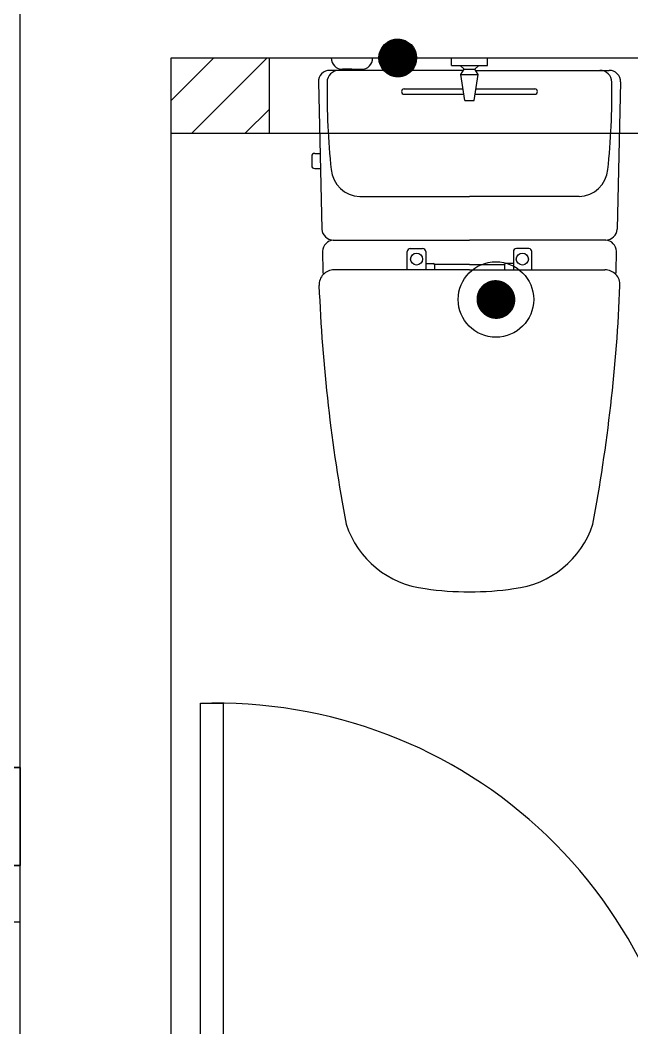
# Model space of a CAD drawing. Header units: inches. Extents: x 4374 to 164780, y 597 to 50243.
# Drawn here: x 120516 to 121326, y 26922 to 28257 of the extents above; entities that cross this region are included whole.
import ezdxf

# ---------------------------------------------------------------- set-up
doc = ezdxf.new("R2010")
doc.units = ezdxf.units.IN
doc.header["$LTSCALE"] = 50
doc.header["$MEASUREMENT"] = 0
doc.linetypes.add('HIDDEN', pattern=[0.375, 0.25, -0.125])
for name, color, linetype in [('03-WAL NEW', 3, 'Continuous'), ('06-FUR', 6, 'Continuous'), ('_LIBR', 4, 'Continuous'), ('fin', 5, 'Continuous'), ('HL', 6, 'HIDDEN'), ('Layer 1', 7, 'Continuous'), ('도면층2', 2, 'Continuous'), ('도면층8', 8, 'Continuous')]:
    doc.layers.add(name, color=color, linetype=linetype)

# ---------------------------------------------------------------- blocks, each defined once
blk = doc.blocks.new('GSTERT')
h = blk.add_hatch()
h.set_pattern_fill('ANSI31', color=8)
h.set_pattern_definition([(45, (-6159.0859, -24035.54319), (-0.08838834765, 0.08838834765), [])])
edge = h.paths.add_edge_path()
edge.add_arc((-37698.5, -15873.3), 25, 0, 360)
h = blk.add_hatch()
h.set_pattern_fill('ANSI31', color=8)
h.set_pattern_definition([(45, (-6029.0859, -24355.54319), (-0.08838834765, 0.08838834765), [])])
edge = h.paths.add_edge_path()
edge.add_arc((-37568.5, -16193.3), 25, 0, 360)
at = {"color": 8}
for centre, radius in [((-37698.5, -15873.3), 25), ((-37568.5, -16193.3), 50)]:
    blk.add_circle(centre, radius, dxfattribs=at)
at = {"layer": '03-WAL NEW', "color": 8, "linetype": 'Continuous'}
for p, q in [((-37998.5, -15929.6), (-37942.2, -15873.3)), ((-37971.5, -15973.3), (-37871.5, -15873.3)), ((-37900.8, -15973.3), (-37868.5, -15941))]:
    blk.add_line(p, q, dxfattribs=at)
at = {"layer": '03-WAL NEW', "color": 8}
for p, q in [((-37998.5, -15873.3), (-35848.5, -15873.3)), ((-37998.5, -15973.3), (-37998.5, -15873.3)), ((-37998.5, -15973.3), (-37998.5, -15873.3)), ((-37868.5, -15973.3), (-37868.5, -15873.3)), ((-35848.5, -15973.3), (-37998.5, -15973.3))]:
    blk.add_line(p, q, dxfattribs=at)
at = {"layer": '_LIBR', "color": 8, "linetype": 'Continuous'}
for p, q in [((-37959.5, -17380.3), (-37959.5, -16728.3)), ((-37959.5, -16728.3), (-37929.5, -16728.3)), ((-37929.5, -16728.3), (-37929.5, -17380.3))]:
    blk.add_line(p, q, dxfattribs=at)
blk.add_arc((-37937, -17357.9), 629.6, 358.7804, 90.6825, dxfattribs=at)
at = {"layer": 'fin', "color": 8}
for p, q in [((-37759.2, -15888.3), (-37771.7, -15888.3)), ((-37759.2, -15888.3), (-37746.7, -15888.3)), ((-37776.1, -15889.7), (-37788.5, -15889.7)), ((-37611.4, -15889.7), (-37776.1, -15889.7)), ((-37595.5, -15889.7), (-37430.9, -15889.7)), ((-37430.9, -15889.7), (-37418.5, -15889.7)), ((-37803.5, -15905.1), (-37798.8, -16100.1)), ((-37403.5, -15905.1), (-37408.1, -16100.1)), ((-37748.7, -16056.9), (-37603.5, -16056.9)), ((-37458.2, -16056.9), (-37603.5, -16056.9)), ((-37783.8, -16114.7), (-37603.5, -16114.7)), ((-37423.1, -16114.7), (-37603.5, -16114.7)), ((-37603.5, -16154), (-37782.7, -16154)), ((-37603.5, -16154), (-37424.2, -16154))]:
    blk.add_line(p, q, dxfattribs=at)
for centre, radius, start, end in [((-37771.7, -15873.3), 15, 180, 270), ((-37746.7, -15873.3), 15, 270, 0), ((-37788.5, -15904.7), 15, 90, 181.3651), ((-37776.1, -15905.7), 16, 90, 179.3116), ((-37430.9, -15905.7), 16, 0.6884, 90), ((-37418.5, -15904.7), 15, 358.6349, 90), ((-36792.1, -15917.6), 1000, 179.3116, 185.9437), ((-38414.8, -15917.6), 1000, 354.0563, 0.6884), ((-37747, -16017), 40, 185.9437, 267.5129), ((-37460, -16017), 40, 272.4871, 354.0563), ((-37783.8, -16099.7), 15, 181.3651, 270), ((-37423.1, -16099.7), 15, 270, 358.6349), ((-37782.5, -16130.4), 15.8, 94.8211, 176.3863), ((-37424.4, -16130.4), 15.8, 3.6137, 85.1789), ((-35598.7, -16085), 2200, 181.1574, 181.963), ((-39608.3, -16085), 2200, 358.037, 358.8426), ((-37782.7, -16174), 20, 90, 182.3333), ((-37424.2, -16174), 20, 357.6667, 90), ((-35598.7, -16085), 2205.9, 182.3333, 190.6081), ((-39608.3, -16085), 2205.9, 349.3919, 357.6667), ((-37647.7, -16451.7), 125.5, 198.2964, 263.4241), ((-37559.2, -16451.7), 125.5, 276.5759, 341.7036), ((-37603.5, -16174.7), 405.9, 261.6993, 270), ((-37603.5, -16174.7), 405.9, 270, 278.3007)]:
    blk.add_arc(centre, radius, start, end, dxfattribs=at)
at = {"layer": 'HL', "color": 8, "linetype": 'Continuous'}
for p, q in [((-37627.5, -15883.3), (-37627.5, -15873.3)), ((-37579.5, -15883.3), (-37579.5, -15873.3)), ((-37627.5, -15883.3), (-37579.5, -15883.3)), ((-37610.4, -15888.1), (-37615.8, -15883.3)), ((-37614.8, -15895.1), (-37610.4, -15888.1)), ((-37610.4, -15888.1), (-37596.5, -15888.1)), ((-37596.5, -15888.1), (-37591.1, -15883.3)), ((-37592.1, -15895.1), (-37596.5, -15888.1)), ((-37609.5, -15929.5), (-37614.8, -15895.1)), ((-37614.8, -15895.1), (-37592.1, -15895.1)), ((-37597.5, -15929.5), (-37592.1, -15895.1)), ((-37690, -15914.3), (-37612, -15914.3)), ((-37595, -15914.3), (-37517, -15914.3)), ((-37690, -15921.3), (-37610.9, -15921.3)), ((-37596, -15921.3), (-37517, -15921.3)), ((-37609.5, -15929.5), (-37597.5, -15929.5)), ((-37812.4, -16003.7), (-37812.4, -16015.8)), ((-37808.4, -15999.7), (-37801.2, -15999.7)), ((-37808.4, -16019.8), (-37800.7, -16019.8)), ((-37682, -16125.8), (-37665.5, -16125.8)), ((-37524.9, -16125.8), (-37541.4, -16125.8)), ((-37686, -16154), (-37686, -16129.8)), ((-37661.5, -16129.8), (-37661.5, -16145.4)), ((-37545.4, -16129.8), (-37545.4, -16145.4)), ((-37520.9, -16154), (-37520.9, -16129.8)), ((-37661.5, -16145.4), (-37651.8, -16145.4)), ((-37661.5, -16145.4), (-37661.5, -16154)), ((-37603.5, -16147), (-37649.8, -16147)), ((-37649.8, -16147.4), (-37649.8, -16154)), ((-37603.5, -16147), (-37557.1, -16147)), ((-37557.1, -16147.4), (-37557.1, -16154)), ((-37545.4, -16145.4), (-37555.1, -16145.4)), ((-37545.4, -16145.4), (-37545.4, -16154))]:
    blk.add_line(p, q, dxfattribs=at)
for centre in [(-37673.5, -16139.7), (-37533.5, -16139.7)]:
    blk.add_circle(centre, 8, dxfattribs=at)
for centre, radius, start, end in [((-37690, -15917.8), 3.5, 90, 270), ((-37517, -15917.8), 3.5, 270, 90), ((-37808.4, -16003.7), 4, 90, 180), ((-37808.4, -16015.8), 4, 180, 270), ((-37682, -16129.8), 4, 90, 180), ((-37665.5, -16129.8), 4, 0, 90), ((-37541.4, -16129.8), 4, 90, 180), ((-37524.9, -16129.8), 4, 0, 90), ((-37651.8, -16147.4), 2, 0, 90), ((-37555.1, -16147.4), 2, 90, 180)]:
    blk.add_arc(centre, radius, start, end, dxfattribs=at)
at = {"layer": 'Layer 1', "color": 8}
blk.add_lwpolyline([(-39658.5, -16943.3), (-38198.5, -16943.3), (-38198.5, -16813.3), (-39658.5, -16813.3)], close=True, dxfattribs=at)
at = {"layer": '도면층2', "color": 8}
for p, q in [((-38198.5, -17603.3), (-38198.5, -15683.3)), ((-37998.5, -17603.3), (-37998.5, -15873.3)), ((-37998.5, -15873.3), (-35848.5, -15873.3))]:
    blk.add_line(p, q, dxfattribs=at)
at = {"layer": '도면층8', "color": 8}
for p, q in [((-38198.5, -16813.3), (-39658.5, -16813.3)), ((-38218.8, -16813.3), (-38198.5, -16813.3)), ((-38198.5, -16813.3), (-38198.5, -16932.7)), ((-38198.5, -16932.7), (-38198.5, -16943.3)), ((-38198.5, -16943.3), (-38233.5, -16943.3))]:
    blk.add_line(p, q, dxfattribs=at)

msp = doc.modelspace()

# ---------------------------------------------------------------- hatches: boundary and pattern name
at = {"layer": '03-WAL NEW'}
h = msp.add_hatch(dxfattribs=at)
h.set_pattern_fill('_USER', color=8, scale=900, angle=90, pattern_type=0)
h.set_pattern_definition([(90, (120096.1, 21212), (-900, 6e-14), [])])
h.paths.add_polyline_path([(116446.1, 25617), (115126.1, 25617), (115126.1, 26922), (115434.1, 26922), (115434.1, 28077), (116134.1, 28077), (116134.1, 29767), (115784.1, 29767), (115784.1, 30632.1), (116884.1, 30632.1), (116884.1, 31282), (116988.1, 31282), (116988.1, 28347), (118156.1, 28347), (118156.1, 27177), (116476.1, 27177), (116476.1, 26577), (118856.1, 26577), (118856.1, 26477), (119056.1, 26477), (119056.1, 27137), (120516.1, 27137), (120516.1, 26477), (121736.1, 26477), (121736.1, 25467), (120096.1, 25467), (120096.1, 21212), (116446.1, 21212)])
h = msp.add_hatch(dxfattribs=at)
h.set_pattern_fill('_USER', color=8, scale=450, pattern_type=0)
h.set_pattern_definition([(0, (120096.06, 21211.97), (0, 450), [])])
h.paths.add_polyline_path([(116446.1, 25617), (115126.1, 25617), (115126.1, 26922), (115434.1, 26922), (115434.1, 28077), (116134.1, 28077), (116134.1, 29767), (115784.1, 29767), (115784.1, 30632.1), (116884.1, 30632.1), (116884.1, 31282), (116988.1, 31282), (116988.1, 28347), (118156.1, 28347), (118156.1, 27177), (116476.1, 27177), (116476.1, 26577), (118856.1, 26577), (118856.1, 26477), (119056.1, 26477), (119056.1, 27137), (120516.1, 27137), (120516.1, 26477), (121736.1, 26477), (121736.1, 25467), (120096.1, 25467), (120096.1, 21212), (116446.1, 21212)])

# ---------------------------------------------------------------- block references
at = {"layer": '06-FUR'}
msp.add_blockref('GSTERT', (158714.5, 44080.3), dxfattribs=at)

doc.saveas('drawing.dxf')
